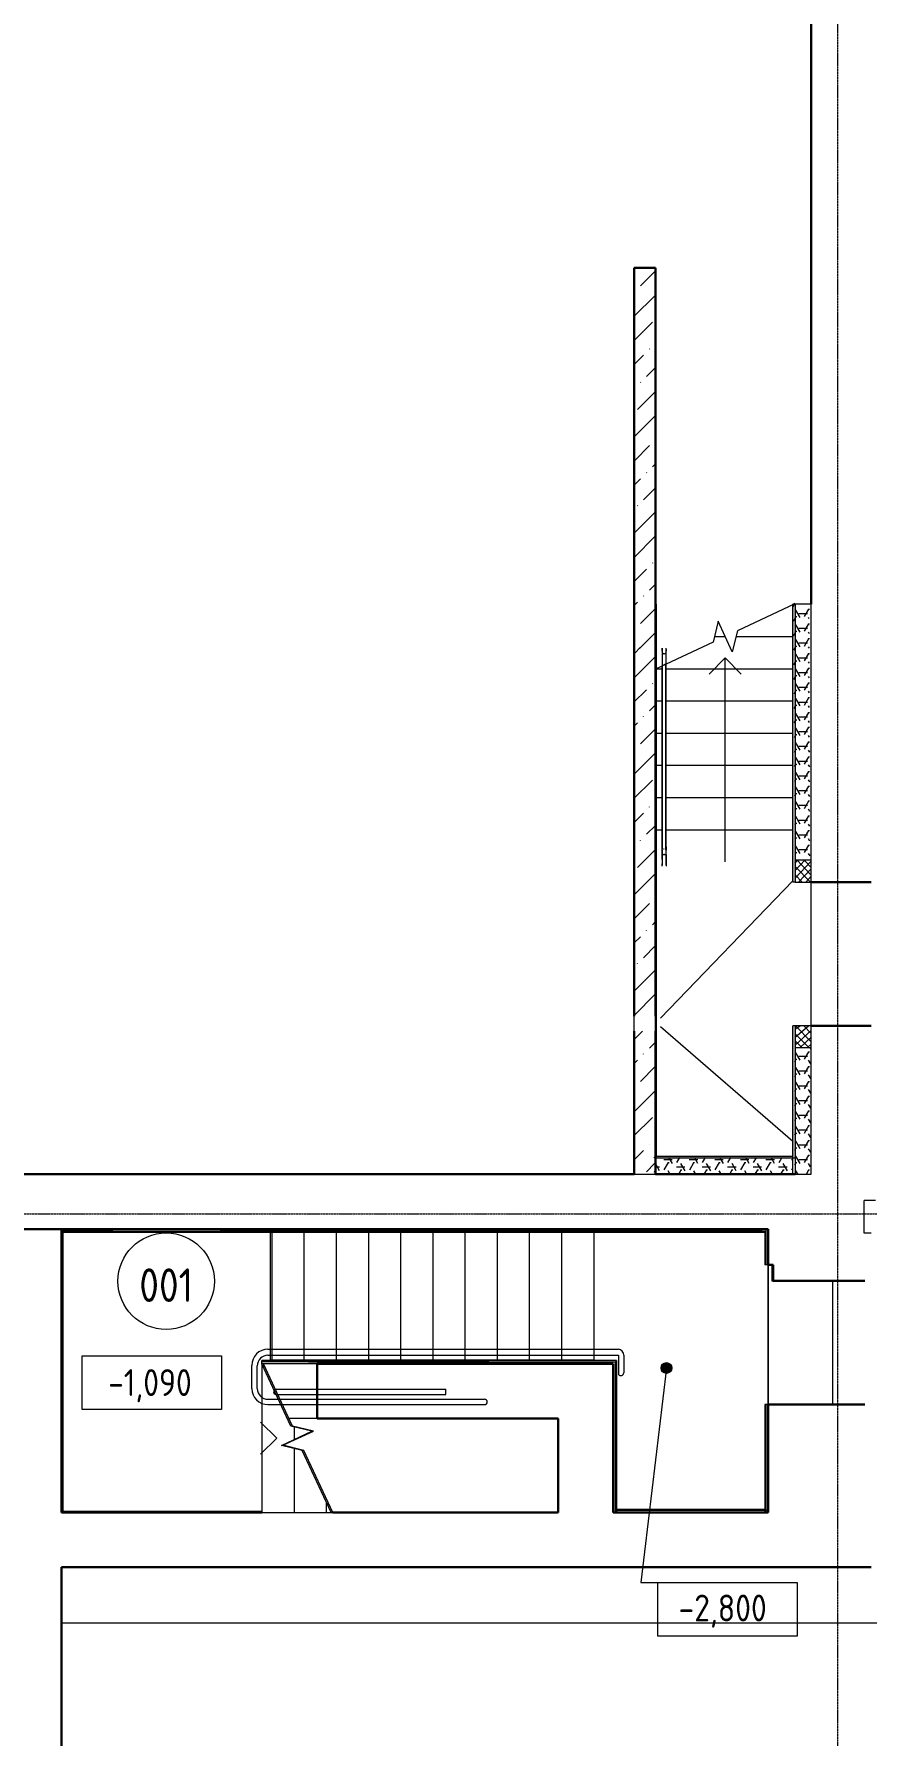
# Model space of a CAD drawing. Header units: millimetres. Extents: x -32 to 417638015, y -35 to 175284279.
# Drawn here: x 416150119 to 416157882, y 175247079 to 175262935 of the extents above; entities that cross this region are included whole.
import ezdxf

# ---------------------------------------------------------------- set-up
doc = ezdxf.new("R2010")
doc.units = ezdxf.units.MM
doc.linetypes.add('ADSK_Линия сетки', pattern=[25, 20, -2.5, 0, -2.5])
doc.linetypes.add('ADSK_Штриховая_ш3 п1_5', pattern=[4.5, 3, -1.5])
for name, color, linetype, lineweight in [('Аннотация', 7, 'Continuous', 18), ('Лестницы', 7, 'Continuous', 9), ('Ограждение', 7, 'Continuous', 9), ('Оси', 253, 'Continuous', 9), ('Отметки', 7, 'Continuous', 9), ('Пандусы', 7, 'Continuous', 18), ('Перекрытие', 7, 'Continuous', 18), ('Стены внутренние', 7, 'Continuous', 18), ('Стены наружные', 7, 'Continuous', 18), ('Стены несущие', 7, 'Continuous', 30), ('Стены отделка', 7, 'Continuous', 30), ('Стены штриховка', 7, 'Continuous', 9), ('Стрелки вверх', 7, 'Continuous', 18), ('Узлы', 7, 'Continuous', 18), ('ШТРИХОВКА', 252, 'Continuous', 15)]:
    doc.layers.add(name, color=color, linetype=linetype, lineweight=lineweight)
doc.layers.add('Линии', color=7, linetype='Continuous', lineweight=9, true_color=0x00a600)
doc.styles.add('GOST Common', font='GOST_Common.ttf', dxfattribs={"width": 0.9, "height": 349.9999999999996})
doc.styles.add('GOST Common_1', font='GOST_Common.ttf', dxfattribs={"width": 0.9, "height": 250})
pattern_1 = [(0, (556.895267267344, 294.7406184339013), (119.062, 68.741), [79.375, -158.75]), (120, (556.895267267344, 294.7406184339013), (-119.0624522815461, 68.74021662538286), [79.37499999999997, -158.7499999999999]), (59.99999999999999, (556.895267267344, 294.7406184339013), (-0.0004522815460745733, 137.4812166253828), [0, -158.75, 79.375, 0])]
pattern_2 = [(45, (556.895267267344, 294.7406184339013), (-35.35533905932738, 35.35533905932738), []), (135, (556.895267267344, 294.7406184339013), (-35.35533905932738, -35.35533905932737), [])]

# ---------------------------------------------------------------- blocks, each defined once
blk = doc.blocks.new('План подвала')
at = {"layer": 'Отметки'}
h = blk.add_hatch(color=8, dxfattribs=at)
edge = h.paths.add_edge_path()
edge.add_arc((17010.2446307754, 19102.84182740219), 50.0000000000009, 0, 360)
at = {"layer": 'Стены внутренние', "lineweight": 9}
h = blk.add_hatch(dxfattribs=at)
h.set_pattern_fill('FP_6', color=8, style=0, pattern_type=2)
h.set_pattern_definition([(45, (556.895267267344, 294.7406184339013), (84.18954758163274, 308.6959506083616), [396.875, -79.375, 3.353, -76.02199999999999])])
h.paths.add_polyline_path([(16909.29212428222, 25807.03684928195), (16909.2921242822, 29352.26556149701), (16709.29212428218, 29352.26556149701), (16709.29212428222, 25807.03684928195)])
h = blk.add_hatch(dxfattribs=at)
h.set_pattern_fill('FP_7', color=8, style=0, pattern_type=2)
h.set_pattern_definition([(45, (556.895267267344, 294.7406184339013), (84.1902546884139, 308.6966577151427), [396.875, -79.375, 3.353, -76.02199999999999])])
h.paths.add_polyline_path([(16709.29212428222, 20907.26556149698), (16909.29212428222, 20907.26556149698), (16909.29212428222, 22239.74061843344), (16709.29212428222, 22239.74061843344), (16709.29212428222, 21678.04069247852)])
h.paths.add_polyline_path([(16909.29212428222, 22379.74061843344), (16909.29212428222, 25807.03684928195), (16709.29212428223, 25807.03684928195), (16709.29212428222, 22379.74061843344), (16854.21652008546, 22379.74061843344)])
at = {"layer": 'Стены наружные'}
for points in [[(18207.86707305603, 25807.03684928194), (18209.29212428223, 25807.03684928194), (18209.29212428226, 26217.265561497), (18189.29212428226, 26217.265561497), (18189.29212428223, 25807.03684928194)], [(17745.67339884874, 21057.26556149698), (18189.29212428222, 21057.26556149698), (18189.29212428222, 21077.26556149698), (16909.29212428222, 21077.26556149698), (16909.29212428222, 21057.26556149698), (16914.29212428219, 21057.26556149698)]]:
    blk.add_hatch(color=8, dxfattribs=at).paths.add_polyline_path(points)
h = blk.add_hatch(color=8, dxfattribs=at)
h.paths.add_polyline_path([(18189.29212428222, 21057.26556149698), (18209.29212428223, 21057.26556149698), (18209.29212428223, 22289.74061843343), (18189.29212428223, 22289.74061843343), (18189.29212428222, 21067.26556149703)])
h.paths.add_polyline_path([(18189.29212428223, 23629.74061843344), (18209.29212428223, 23629.74061843344), (18209.29212428223, 25807.03684928194), (18189.29212428223, 25807.03684928194), (18189.29212428223, 23641.08615643068)])
at = {"layer": 'Стены наружные', "lineweight": 9}
h = blk.add_hatch(dxfattribs=at)
h.set_pattern_fill('FP_5', color=8, style=0, pattern_type=2)
h.set_pattern_definition([(0, (556.895267267344, 294.7406184339013), (119.063, 68.741), [79.375, -158.75]), (120, (556.895267267344, 294.7406184339013), (-119.0624522815461, 68.74021662538286), [79.37499999999997, -158.7499999999999]), (59.99999999999999, (556.895267267344, 294.7406184339013), (-0.0004522815460745733, 137.4812166253828), [0, -158.75, 79.375, 0])])
h.paths.add_polyline_path([(17745.67339884874, 20907.26556149697), (18189.29212428222, 20907.26556149699), (18189.29212428222, 21057.26556149698), (16909.29212428222, 21057.26556149698), (16909.29212428222, 20907.26556149698), (16914.29212428219, 20907.26556149698)])
at = {"layer": 'Узлы', "lineweight": 9}
h = blk.add_hatch(dxfattribs=at)
h.set_pattern_fill('FP_10', color=8, style=0, pattern_type=2)
h.set_pattern_definition(pattern_1)
h.paths.add_polyline_path([(18359.29212428226, 23832.39134379724), (18359.29212428226, 26217.265561497), (18209.29212428226, 26217.265561497), (18209.29212428223, 23832.39134379724), (18345.33095153325, 23832.39134379724)])
h = blk.add_hatch(dxfattribs=at)
h.set_pattern_fill('FP_11', color=8, style=0, pattern_type=2)
h.set_pattern_definition(pattern_2)
h.paths.add_polyline_path([(18359.29212428223, 23629.74061843344), (18359.29212428226, 23832.39134379724), (18209.29212428223, 23832.39134379724), (18209.29212428223, 23629.74061843344)])
h = blk.add_hatch(dxfattribs=at)
h.set_pattern_fill('FP_11', color=8, style=0, pattern_type=2)
h.set_pattern_definition(pattern_2)
h.paths.add_polyline_path([(18209.29212428223, 22087.08989306963), (18359.29212428223, 22087.08989306963), (18359.29212428223, 22289.74061843343), (18209.29212428223, 22289.74061843343), (18209.29212428223, 22259.74061843344)])
h = blk.add_hatch(dxfattribs=at)
h.set_pattern_fill('FP_10', color=8, style=0, pattern_type=2)
h.set_pattern_definition(pattern_1)
h.paths.add_polyline_path([(18209.29212428223, 20907.26556149699), (18359.29212428223, 20907.26556149699), (18359.29212428223, 22087.08989306963), (18209.29212428223, 22087.08989306963), (18209.29212428223, 21067.26556149703)])
at = {"layer": 'Аннотация', "color": 8, "lineweight": 20}
for p, q in [((11565.17428648423, 18715.09211953625), (11565.17428648423, 19215.09211953625)), ((11565.17428648423, 19215.09211953625), (12865.17428648423, 19215.09211953625)), ((12865.17428648423, 19215.09211953625), (12865.17428648423, 18715.09211953625)), ((12865.17428648423, 18715.09211953625), (11565.17428648423, 18715.09211953625)), ((16929.95520599648, 16605.56020087225), (16929.95520599648, 17105.56020087225)), ((16929.95520599648, 17105.56020087225), (18229.95520599648, 17105.56020087225)), ((18229.95520599648, 17105.56020087225), (18229.95520599648, 16605.56020087225)), ((18229.95520599648, 16605.56020087225), (16929.95520599648, 16605.56020087225))]:
    blk.add_line(p, q, dxfattribs=at)
at = {"layer": 'Лестницы', "color": 8}
for p, q in [((18207.86707305601, 26220.36553929771), (17671.15554643559, 25970.09284421455)), ((18201.2191492089, 26217.26556149696), (18207.86707305601, 26217.26556149696)), ((18201.2191492089, 26217.26556149696), (18207.86707305601, 26217.26556149696)), ((18207.86707305601, 26217.26556149696), (18207.86707305601, 26220.3655392977)), ((17491.83296965903, 26058.87615322144), (17444.57859967643, 25864.43827877938)), ((17623.901176453, 25775.65496977248), (17491.83296965903, 26058.87615322144)), ((17444.57859967643, 25864.43827877938), (16907.86707305601, 25614.16558369622)), ((17457.41725042735, 25917.26556149696), (17557.86707305601, 25917.26556149696)), ((17457.41725042735, 25917.26556149696), (17557.86707305601, 25917.26556149696)), ((17671.15554643559, 25970.09284421455), (17623.90117645299, 25775.65496977248)), ((17658.31689568468, 25917.26556149696), (18189.29212428224, 25917.26556149696)), ((17658.31689568468, 25917.26556149696), (18189.29212428224, 25917.26556149696)), ((16919.2921242822, 25617.26556149696), (16969.29212428221, 25617.26556149696)), ((16919.2921242822, 25617.26556149696), (16969.29212428221, 25617.26556149696)), ((17009.29212428221, 25617.26556149696), (18189.29212428221, 25617.26556149696)), ((17009.29212428221, 25617.26556149696), (18189.29212428221, 25617.26556149696)), ((16919.2921242822, 25317.26556149697), (16969.2921242822, 25317.26556149697)), ((16919.2921242822, 25317.26556149697), (16969.2921242822, 25317.26556149697)), ((17009.29212428221, 25317.26556149697), (18189.29212428221, 25317.26556149697)), ((17009.29212428221, 25317.26556149697), (18189.29212428221, 25317.26556149697)), ((16919.2921242822, 25017.26556149697), (16969.29212428221, 25017.26556149697)), ((16919.2921242822, 25017.26556149697), (16969.29212428221, 25017.26556149697)), ((17009.29212428221, 25017.26556149697), (18189.29212428222, 25017.26556149696)), ((17009.29212428221, 25017.26556149697), (18189.29212428222, 25017.26556149696)), ((16919.2921242822, 24717.26556149696), (16969.2921242822, 24717.26556149696)), ((16919.2921242822, 24717.26556149696), (16969.2921242822, 24717.26556149696)), ((17009.29212428221, 24717.26556149696), (18189.29212428221, 24717.26556149696)), ((17009.29212428221, 24717.26556149696), (18189.29212428221, 24717.26556149696)), ((16919.2921242822, 24417.26556149697), (16969.2921242822, 24417.26556149697)), ((16919.2921242822, 24417.26556149697), (16969.2921242822, 24417.26556149697)), ((17009.2921242822, 24417.26556149697), (18189.29212428221, 24417.26556149697)), ((17009.2921242822, 24417.26556149697), (18189.29212428221, 24417.26556149697)), ((16919.2921242822, 24117.26556149697), (16969.29212428221, 24117.26556149697)), ((16919.2921242822, 24117.26556149697), (16969.29212428221, 24117.26556149697)), ((17009.29212428221, 24117.26556149697), (18189.29212428221, 24117.26556149696)), ((17009.29212428221, 24117.26556149697), (18189.29212428221, 24117.26556149696)), ((13320.57065251989, 19177.00037267771), (13320.57065251989, 20365.26556149696)), ((13320.57065251989, 19177.00037267771), (13320.57065251989, 20365.26556149696)), ((13335.5706525199, 19177.00037267771), (13335.5706525199, 20365.26556149696)), ((13635.57065251989, 19177.00037267771), (13635.5706525199, 20365.26556149696)), ((13635.57065251989, 19177.00037267771), (13635.5706525199, 20365.26556149696)), ((13935.5706525199, 19177.00037267771), (13935.5706525199, 20365.26556149695)), ((13935.5706525199, 19177.00037267771), (13935.5706525199, 20365.26556149695)), ((14235.57065251989, 19177.00037267771), (14235.57065251989, 20365.26556149695)), ((14235.57065251989, 19177.00037267771), (14235.57065251989, 20365.26556149695)), ((14535.57065251989, 19177.00037267771), (14535.5706525199, 20365.26556149696)), ((14535.57065251989, 19177.00037267771), (14535.5706525199, 20365.26556149696)), ((14835.5706525199, 19177.00037267771), (14835.5706525199, 20365.26556149695)), ((14835.5706525199, 19177.00037267771), (14835.5706525199, 20365.26556149695)), ((15135.57065251989, 19177.00037267771), (15135.5706525199, 20365.26556149695)), ((15135.57065251989, 19177.00037267771), (15135.5706525199, 20365.26556149695)), ((15435.57065251989, 19177.0003726777), (15435.57065251989, 20365.26556149695)), ((15435.57065251989, 19177.0003726777), (15435.57065251989, 20365.26556149695)), ((15735.5706525199, 19177.0003726777), (15735.5706525199, 20365.26556149695)), ((15735.5706525199, 19177.0003726777), (15735.5706525199, 20365.26556149695)), ((16035.57065251989, 19177.0003726777), (16035.5706525199, 20365.26556149695)), ((16035.57065251989, 19177.0003726777), (16035.5706525199, 20365.26556149695)), ((16335.5706525199, 19177.0003726777), (16335.5706525199, 20365.26556149695)), ((16335.5706525199, 19177.0003726777), (16335.5706525199, 20365.26556149695)), ((13240.57065251989, 19140.1076810801), (13240.57065251989, 17755.68134440648)), ((13510.52767127349, 18561.18298612287), (13240.57065251989, 19140.1076810801)), ((13240.57065251989, 19140.1076810801), (13240.57065251989, 17755.68134440648)), ((13255.5706525199, 19177.00037267771), (13320.57065251989, 19177.00037267771)), ((13255.5706525199, 19173.5556373274), (13255.5706525199, 19177.00037267771)), ((13255.57065251989, 19141.55563732739), (13255.57065251989, 19107.94007727243)), ((13525.86526781689, 18561.90696424652), (13255.57065251989, 19141.5556373274)), ((13255.57065251989, 19141.55563732739), (13255.57065251989, 19107.94007727243)), ((13335.57065251989, 19177.00037267771), (13320.57065251989, 19177.00037267771)), ((13635.57065251989, 19177.00037267771), (13335.5706525199, 19177.00037267771)), ((13935.5706525199, 19177.00037267771), (13635.57065251989, 19177.00037267771)), ((14235.57065251989, 19177.00037267771), (13935.5706525199, 19177.00037267771)), ((14535.57065251989, 19177.00037267771), (14235.57065251989, 19177.00037267771)), ((14835.5706525199, 19177.00037267771), (14535.57065251989, 19177.00037267771)), ((15135.57065251989, 19177.00037267771), (14835.5706525199, 19177.00037267771)), ((15435.57065251989, 19177.0003726777), (15135.57065251989, 19177.00037267771)), ((15735.5706525199, 19177.0003726777), (15435.57065251989, 19177.0003726777)), ((16035.57065251989, 19177.0003726777), (15735.5706525199, 19177.0003726777)), ((16335.5706525199, 19177.0003726777), (16035.57065251989, 19177.0003726777)), ((13704.96554571555, 18513.92861614027), (13510.52767127348, 18561.18298612287)), ((13720.30314225895, 18514.65259426392), (13525.86526781689, 18561.90696424652)), ((13540.57065251988, 18553.88161978531), (13540.57065251988, 18437.27001848156)), ((13540.57065251988, 18553.88161978531), (13540.57065251988, 18437.27001848156)), ((13555.57065251989, 18554.68764422844), (13555.57065251989, 18550.23615949743)), ((13555.57065251989, 18554.68764422844), (13555.57065251989, 18550.23615949743)), ((13421.7443622666, 18381.86040934631), (13704.96554571555, 18513.92861614027)), ((13437.08195881, 18382.58438746995), (13720.30314225895, 18514.65259426392)), ((13555.57065251989, 18444.26463335389), (13555.57065251989, 18437.83657275166)), ((13555.57065251989, 18444.26463335389), (13555.57065251989, 18437.83657275166)), ((13616.18223670866, 18334.60603936371), (13421.7443622666, 18381.86040934631)), ((13631.51983325206, 18335.33001748736), (13437.08195881, 18382.58438746995)), ((13540.57065251988, 18352.98197452798), (13540.57065251988, 17755.68134440648)), ((13540.57065251988, 18352.98197452798), (13540.57065251988, 17755.68134440648)), ((13555.57065251989, 18353.78799897111), (13555.57065251989, 18349.3365142401)), ((13555.57065251989, 18353.78799897111), (13555.57065251989, 18349.3365142401)), ((13886.13925546226, 17755.68134440648), (13616.18223670866, 18334.60603936371)), ((13901.81444854906, 17755.68134440648), (13631.51983325206, 18335.33001748736)), ((13840.57065251989, 17853.40352877436), (13840.57065251989, 17755.68134440648)), ((13840.57065251989, 17853.40352877436), (13840.57065251989, 17755.68134440648)), ((13855.57065251989, 17854.85148502166), (13855.57065251989, 17821.2359249667)), ((13855.57065251989, 17854.85148502166), (13855.57065251989, 17821.2359249667)), ((13240.57065251989, 17755.68134440648), (13540.57065251988, 17755.68134440648)), ((13540.57065251988, 17755.68134440648), (13840.57065251989, 17755.68134440648)), ((13840.57065251989, 17755.68134440648), (13886.13925546226, 17755.68134440648)), ((13886.13925546227, 17755.68134440648), (13901.81444854906, 17755.68134440648))]:
    blk.add_line(p, q, dxfattribs=at)
at = {"layer": 'Линии', "color": 8}
for p, q in [((18359.29212428221, 26217.26556149696), (18209.29212428221, 26217.26556149696)), ((18209.29212428221, 26217.26556149696), (18209.29212428221, 23832.39134379722)), ((18359.29212428221, 23832.39134379722), (18359.29212428221, 26217.26556149696)), ((18209.2921242822, 23832.39134379722), (18209.2921242822, 23629.74061843341)), ((18359.29212428221, 23832.39134379722), (18209.2921242822, 23832.39134379722)), ((18359.29212428221, 23629.74061843341), (18359.29212428221, 23832.39134379722)), ((18209.2921242822, 23629.74061843341), (18359.29212428221, 23629.74061843341)), ((18209.2921242822, 22289.74061843341), (18209.2921242822, 22087.0898930696)), ((18359.2921242822, 22289.74061843341), (18209.2921242822, 22289.74061843341)), ((18359.29212428221, 22087.0898930696), (18359.2921242822, 22289.74061843341)), ((18209.2921242822, 22087.0898930696), (18209.2921242822, 20907.26556149695)), ((18209.2921242822, 22087.0898930696), (18359.29212428221, 22087.0898930696)), ((18359.2921242822, 20907.26556149695), (18359.29212428221, 22087.0898930696)), ((18209.2921242822, 20907.26556149695), (18359.2921242822, 20907.26556149695))]:
    blk.add_line(p, q, dxfattribs=at)
at = {"layer": 'Линии', "color": 8, "linetype": 'ADSK_Штриховая_ш3 п1_5'}
for p, q in [((16709.2921242822, 22239.74061843341), (16709.2921242822, 22379.74061843341)), ((16909.2921242822, 22239.74061843341), (16909.2921242822, 22379.74061843341)), ((16919.2921242822, 22239.74061843341), (16919.2921242822, 22379.74061843341))]:
    blk.add_line(p, q, dxfattribs=at)
at = {"layer": 'Линии', "color": 8, "lineweight": 18}
for p, q in [((13296.88835365405, 19277.26556149693), (16562.93666447804, 19277.26556149694)), ((13296.88835365405, 19222.00037267769), (16562.93666447805, 19222.00037267771)), ((16562.93666447805, 19222.00037267771), (16562.93666447805, 19042.8492877254)), ((16612.93666447805, 19222.00037267774), (16612.93666447805, 19059.07455940146)), ((13146.88835365405, 18911.2940037011), (13146.88835365405, 19127.26556149693)), ((13146.88835365405, 18911.2940037011), (13146.88835365405, 19127.26556149693)), ((13196.88835365405, 18911.2940037011), (13196.88835365405, 19122.0003726777)), ((13196.88835365405, 18911.2940037011), (13196.88835365405, 19122.0003726777)), ((13373.73134834877, 18905.68134440648), (14953.73134834877, 18905.68134440649)), ((14953.73134834877, 18855.68134440648), (14953.73134834877, 18905.68134440649)), ((13296.88835365405, 18811.2940037011), (15315.57065251989, 18811.29400370111)), ((13296.88835365405, 18761.2940037011), (15315.57065251989, 18761.29400370111)), ((13373.73134834877, 18855.68134440648), (14953.73134834877, 18855.68134440648))]:
    blk.add_line(p, q, dxfattribs=at)
at = {"layer": 'Линии', "color": 8}
blk.add_circle((12348.35547697044, 19911.38206212578), 450.0000000000006, dxfattribs=at)
at = {"layer": 'Линии', "color": 8, "lineweight": 18}
for centre, radius, start, end in [((13296.88835365405, 19127.26556149693), 150, 90, 180), ((13296.88835365405, 19122.0003726777), 99.99999999999818, 90, 180), ((16557.39425352582, 19222.00037267774), 55.54241095222096, 0, 84.27309446855695), ((16585.30407006843, 19059.07455940146), 27.63259440961663, 215.9570568418247, 0), ((13296.88835365405, 18911.2940037011), 150, 180, 270), ((13296.88835365405, 18911.2940037011), 99.99999999999818, 180, 270), ((13373.73134834877, 18880.68134440648), 25, 90, 270), ((15315.57065251989, 18786.29400370111), 25, 270, 90)]:
    blk.add_arc(centre, radius, start, end, dxfattribs=at)
at = {"layer": 'Ограждение', "color": 8}
for p, q in [((16969.29212428223, 25807.03684928195), (16969.29212428223, 25797.45409005503)), ((16969.29212428221, 25797.454090055), (16969.41231583691, 25802.27443792369)), ((16969.29212428223, 25797.45409005503), (16969.29212428223, 23957.04889988426)), ((16969.67641867415, 25788.86334968489), (16969.29212428221, 25797.454090055)), ((16969.41231583691, 25802.27443792369), (16969.77144590006, 25807.03684928193)), ((16970.81453363198, 25780.60274664946), (16969.67641867415, 25788.86334968489)), ((16972.66273203616, 25772.98973129076), (16970.81453363198, 25780.60274664946)), ((16975.14998865848, 25766.3168675196), (16972.66273203616, 25772.98973129076)), ((16978.18071962182, 25760.84058974852), (16975.14998865848, 25766.3168675196)), ((16981.63845563491, 25756.77134826113), (16978.18071962182, 25760.84058974852)), ((16985.39031784189, 25754.26552172574), (16981.63845563491, 25756.77134826113)), ((16989.29212428221, 25753.41940765081), (16985.39031784189, 25754.26552172574)), ((16993.19393072253, 25754.26552172574), (16989.29212428221, 25753.41940765081)), ((16996.94579292951, 25756.77134826114), (16993.19393072253, 25754.26552172574)), ((17000.4035289426, 25760.84058974852), (16996.94579292951, 25756.77134826114)), ((17003.43425990594, 25766.3168675196), (17000.4035289426, 25760.84058974852)), ((17005.92151652826, 25772.98973129076), (17003.43425990594, 25766.3168675196)), ((17007.76971493243, 25780.60274664946), (17005.92151652826, 25772.98973129076)), ((17008.90782989028, 25788.86334968489), (17007.76971493243, 25780.60274664946)), ((17009.1719327275, 25802.27443792369), (17008.81280266436, 25807.03684928193)), ((17009.29212428221, 25797.454090055), (17008.90782989028, 25788.86334968489)), ((17009.29212428221, 25797.454090055), (17009.1719327275, 25802.27443792369)), ((17009.29212428223, 25797.45409005503), (17009.29212428223, 25807.03684928195)), ((17009.29212428222, 23957.04889988426), (17009.29212428223, 25797.45409005503)), ((17009.29212428221, 25661.46086181176), (16969.29212428221, 25642.80855548556)), ((16969.2921242822, 23947.96515093543), (16969.29212428221, 25642.80855548556)), ((17004.29212428221, 25659.12932352099), (16974.29212428221, 25645.14009377633)), ((16974.2921242822, 23937.26556149697), (16974.29212428221, 25645.14009377633)), ((17004.29212428221, 23937.26556149697), (17004.29212428221, 25659.12932352099)), ((17009.2921242822, 23947.96515093543), (17009.29212428221, 25661.46086181176)), ((16969.29212428222, 23955.07154111806), (16969.29212428222, 23957.04889988426)), ((16969.29212428222, 23952.51506252505), (16969.29212428222, 23955.07154111806)), ((16969.29212428222, 23949.9149748927), (16969.29212428222, 23952.51506252505)), ((16969.29212428222, 23947.27543780657), (16969.29212428222, 23949.9149748927)), ((16969.2921242822, 23925.25577856342), (16969.2921242822, 23947.96515093543)), ((16969.29212428222, 23944.60067396293), (16969.29212428222, 23947.27543780657)), ((16969.29212428222, 23941.89496241334), (16969.29212428222, 23944.60067396293)), ((16969.29212428222, 23939.1626317191), (16969.29212428222, 23941.89496241334)), ((17009.29212428222, 23957.04889988426), (17009.29212428222, 23954.52959672367)), ((17009.29212428222, 23954.52959672367), (17009.29212428222, 23951.96346169877)), ((17009.29212428222, 23951.96346169877), (17009.29212428222, 23949.35460007819)), ((17009.29212428222, 23949.35460007819), (17009.29212428222, 23946.70718548399)), ((17009.2921242822, 23925.25577856342), (17009.2921242822, 23947.96515093543)), ((17009.29212428222, 23946.70718548399), (17009.29212428222, 23944.02545321479)), ((17009.29212428222, 23944.02545321479), (17009.29212428222, 23941.31369347012)), ((17009.29212428222, 23941.31369347012), (17009.29212428222, 23938.57624448711)), ((16969.29212428222, 23936.40805302644), (16969.29212428222, 23939.1626317191)), ((16969.29212428222, 23933.63563307367), (16969.29212428222, 23936.40805302644)), ((16969.29212428222, 23930.84980714128), (16969.29212428222, 23933.63563307367)), ((16969.29212428222, 23928.05503195651), (16969.29212428222, 23930.84980714128)), ((16969.29212428222, 23925.25577856345), (16969.29212428222, 23928.05503195651)), ((16969.2921242822, 23887.26556149697), (16969.2921242822, 23925.25577856342)), ((16969.29212428223, 23925.25577856345), (16969.29212428223, 23887.26556149699)), ((16969.2921242822, 23887.26556149697), (17009.2921242822, 23887.26556149697)), ((16969.29212428222, 23887.265561497), (16969.29212428222, 23883.26662807834)), ((16969.29212428223, 23887.26556149699), (16969.29212428223, 23877.265561497)), ((16969.2921242822, 23877.26556149697), (16969.2921242822, 23887.26556149697)), ((16969.29212428222, 23882.18811300364), (16969.29212428222, 23886.18594979117)), ((16969.29212428222, 23883.26662807834), (16969.29212428222, 23879.27409210008)), ((16969.29212428222, 23878.19839905057), (16969.29212428222, 23882.18317219025)), ((16969.29212428222, 23879.27409210008), (16969.29212428222, 23875.29434076811)), ((16969.29212428222, 23874.22319062319), (16969.29212428222, 23878.19839905057)), ((16969.29212428222, 23875.29434076811), (16969.29212428222, 23871.33374083557)), ((16969.29212428222, 23870.26884720697), (16969.29212428222, 23874.22319062319)), ((16969.29212428222, 23871.33374083557), (16969.29212428222, 23867.39862841749)), ((16969.29212428222, 23866.34169490785), (16969.29212428222, 23870.26884720697)), ((16969.29212428222, 23867.39862841749), (16969.29212428222, 23863.49529885428)), ((16969.29212428222, 23862.44801633176), (16969.29212428222, 23866.34169490785)), ((16969.29212428222, 23863.49529885428), (16969.29212428222, 23859.62999664059)), ((16969.29212428222, 23858.5940405338), (16969.29212428222, 23862.44801633176)), ((16969.29212428222, 23859.62999664059), (16969.29212428222, 23855.80890543538)), ((16969.29212428222, 23854.78593305312), (16969.29212428222, 23858.5940405338)), ((16969.29212428222, 23855.80890543538), (16969.29212428222, 23852.03813816949)), ((16969.29212428222, 23851.02978604933), (16969.29212428222, 23854.78593305312)), ((16969.29212428222, 23852.03813816949), (16969.29212428222, 23848.32372726614)), ((16969.29212428222, 23847.33160855637), (16969.29212428222, 23851.02978604933)), ((16969.29212428222, 23848.32372726614), (16969.29212428222, 23844.6716149904)), ((16969.29212428222, 23843.69731686933), (16969.29212428222, 23847.33160855637)), ((16969.29212428222, 23844.6716149904), (16969.29212428222, 23841.08764394285)), ((16969.29212428222, 23840.13272507962), (16969.29212428222, 23843.69731686933)), ((16969.29212428222, 23841.08764394285), (16969.29212428222, 23837.57754771262)), ((16969.29212428222, 23838.65021502643), (16969.29212428222, 23840.13272507962)), ((16969.29212428222, 23837.57754771262), (16969.29212428222, 23834.14694170491)), ((16969.29212428222, 23834.14694170491), (16969.29212428222, 23830.8013141575)), ((16969.29212428222, 23830.8013141575), (16969.29212428222, 23827.54601736076)), ((16969.29212428222, 23827.54601736076), (16969.29212428222, 23824.38625909515)), ((16969.29212428222, 23824.38625909515), (16969.29212428222, 23821.32709429985)), ((16969.29212428222, 23821.32709429985), (16969.29212428222, 23818.37341698594)), ((16969.29212428222, 23818.37341698594), (16969.29212428222, 23815.52995240705)), ((16969.29212428222, 23815.52995240705), (16969.29212428222, 23812.80124949991)), ((16969.29212428222, 23812.80124949991), (16969.29212428222, 23810.1916736071)), ((16969.29212428222, 23810.1916736071), (16969.29212428222, 23807.70539949336)), ((16969.29212428222, 23807.70539949336), (16969.29212428222, 23805.3464046669)), ((16969.29212428222, 23805.3464046669), (16969.29212428222, 23803.11846301621)), ((16969.29212428222, 23803.11846301621), (16969.29212428222, 23801.02513877266)), ((16969.29212428222, 23801.02513877266), (16969.29212428222, 23799.0697808085)), ((16969.29212428222, 23798.56606921907), (16969.29212428222, 23799.77853147171)), ((16969.29212428222, 23799.0697808085), (16969.29212428222, 23797.25551727934)), ((16969.29212428222, 23796.790395175), (16969.29212428222, 23798.56606921907)), ((16969.29212428222, 23797.25551727934), (16969.29212428222, 23795.58525061982)), ((16969.29212428222, 23795.15946209671), (16969.29212428222, 23796.790395175)), ((16969.29212428222, 23795.58525061982), (16969.29212428222, 23794.06165290028)), ((16969.29212428222, 23793.6758791292), (16969.29212428222, 23795.15946209671)), ((16969.29212428222, 23794.06165290028), (16969.29212428222, 23792.68716155204)), ((16969.29212428222, 23792.34201968875), (16969.29212428222, 23793.6758791292)), ((16969.29212428222, 23792.68716155204), (16969.29212428222, 23791.46397546808)), ((16969.29212428222, 23791.16001766592), (16969.29212428222, 23792.34201968875)), ((16969.29212428222, 23791.46397546808), (16969.29212428222, 23790.39405148517)), ((16969.29212428222, 23790.13176401179), (16969.29212428222, 23791.16001766592)), ((16969.29212428222, 23790.39405148517), (16969.29212428222, 23789.47910125347)), ((16969.29212428222, 23789.25890371287), (16969.29212428222, 23790.13176401179)), ((16969.29212428222, 23789.47910125347), (16969.29212428222, 23788.72058849815)), ((16969.29212428222, 23788.54283315943), (16969.29212428222, 23789.25890371287)), ((16969.29212428222, 23788.72058849815), (16969.29212428222, 23788.11972667783)), ((16969.29212428222, 23787.98469791161), (16969.29212428222, 23788.54283315943)), ((16969.29212428222, 23788.11972667783), (16969.29212428222, 23787.67747704323)), ((16969.29212428222, 23787.58539086673), (16969.29212428222, 23787.98469791161)), ((16969.29212428222, 23787.67747704323), (16969.29212428222, 23787.39454709944)), ((16969.29212428222, 23787.3455508309), (16969.29212428222, 23787.58539086673)), ((16969.29212428222, 23787.39454709944), (16969.29212428222, 23787.271389474)), ((16969.29212428222, 23787.265561497), (16969.29212428222, 23787.3455508309)), ((16969.29212428222, 23787.271389474), (16969.29212428222, 23787.265561497)), ((16969.29328987762, 23787.04963915583), (16969.29212428222, 23787.265561497)), ((16969.31792140272, 23786.25007179833), (16969.29328987762, 23787.04963915583)), ((16969.37450739147, 23785.45212900771), (16969.31792140272, 23786.25007179833)), ((16969.46295731839, 23784.65708732223), (16969.37450739147, 23785.45212900771)), ((16969.58312968245, 23783.86621863899), (16969.46295731839, 23784.65708732223)), ((16981.76732900308, 23937.26556149697), (16974.2921242822, 23937.26556149697)), ((16986.95562637807, 23887.26556149697), (16991.62862218635, 23887.26556149697)), ((16989.2921242822, 23887.26556149697), (16986.95562637807, 23887.26556149697)), ((16991.62862218634, 23887.26556149697), (16989.2921242822, 23887.26556149697)), ((17004.29212428221, 23937.26556149697), (16996.55467319709, 23937.26556149697)), ((17008.89345583905, 23783.2921748811), (17008.71888377926, 23782.51150896845)), ((17009.03666994974, 23784.07919736471), (17008.89345583905, 23783.2921748811)), ((17009.1482969993, 23784.87131735122), (17009.03666994974, 23784.07919736471)), ((17009.22815840827, 23785.66726761762), (17009.1482969993, 23784.87131735122)), ((17009.27612641544, 23786.46577481326), (17009.22815840827, 23785.66726761762)), ((17009.29212428223, 23787.265561497), (17009.27612641544, 23786.46577481326)), ((17009.29212428222, 23938.57624448711), (17009.29212428222, 23935.81748560016)), ((17009.29212428222, 23935.81748560016), (17009.29212428222, 23933.041830235)), ((17009.29212428222, 23933.041830235), (17009.29212428222, 23930.2537188481)), ((17009.29212428222, 23930.2537188481), (17009.29212428222, 23927.45761182292)), ((17009.29212428222, 23927.45761182292), (17009.29212428222, 23925.25577856345)), ((17009.2921242822, 23887.26556149697), (17009.2921242822, 23925.25577856342)), ((17009.29212428223, 23887.26556149699), (17009.29212428223, 23925.25577856345)), ((17009.29212428223, 23887.26556149699), (17009.29212428223, 23883.26662807834)), ((17009.29212428223, 23886.18594979117), (17009.29212428223, 23887.265561497)), ((17009.29212428223, 23877.265561497), (17009.29212428223, 23887.26556149699)), ((17009.2921242822, 23877.26556149697), (17009.2921242822, 23887.26556149697)), ((17009.29212428223, 23882.18811300364), (17009.29212428223, 23886.18594979117)), ((17009.29212428223, 23878.19839905057), (17009.29212428223, 23882.18811300364)), ((17009.29212428223, 23882.18317219025), (17009.29212428223, 23879.27409210008)), ((17009.29212428223, 23879.27409210008), (17009.29212428223, 23875.29434076811)), ((17009.29212428223, 23874.22319062319), (17009.29212428223, 23878.19839905057)), ((17009.29212428223, 23875.29434076811), (17009.29212428223, 23871.33374083557)), ((17009.29212428223, 23870.26884720697), (17009.29212428223, 23874.22319062319)), ((17009.29212428223, 23871.33374083557), (17009.29212428223, 23867.39862841749)), ((17009.29212428223, 23866.34169490785), (17009.29212428223, 23870.26884720697)), ((17009.29212428223, 23867.39862841749), (17009.29212428223, 23863.49529885428)), ((17009.29212428223, 23862.44801633176), (17009.29212428223, 23866.34169490785)), ((17009.29212428223, 23863.49529885428), (17009.29212428223, 23859.62999664059)), ((17009.29212428223, 23858.5940405338), (17009.29212428223, 23862.44801633176)), ((17009.29212428223, 23859.62999664059), (17009.29212428223, 23855.80890543538)), ((17009.29212428223, 23854.78593305312), (17009.29212428223, 23858.5940405338)), ((17009.29212428223, 23855.80890543538), (17009.29212428223, 23852.03813816949)), ((17009.29212428223, 23851.02978604933), (17009.29212428223, 23854.78593305312)), ((17009.29212428223, 23852.03813816949), (17009.29212428223, 23848.32372726614)), ((17009.29212428223, 23847.33160855637), (17009.29212428223, 23851.02978604933)), ((17009.29212428223, 23848.32372726614), (17009.29212428223, 23844.6716149904)), ((17009.29212428223, 23843.69731686933), (17009.29212428223, 23847.33160855637)), ((17009.29212428223, 23844.6716149904), (17009.29212428223, 23841.08764394285)), ((17009.29212428223, 23840.13272507962), (17009.29212428223, 23843.69731686933)), ((17009.29212428223, 23841.08764394285), (17009.29212428223, 23837.57754771262)), ((17009.29212428223, 23836.64353577372), (17009.29212428223, 23840.13272507962)), ((17009.29212428223, 23837.57754771262), (17009.29212428223, 23834.14694170491)), ((17009.29212428223, 23833.23533091018), (17009.29212428223, 23836.64353577372)), ((17009.29212428223, 23834.14694170491), (17009.29212428223, 23830.8013141575)), ((17009.29212428223, 23829.91356288975), (17009.29212428223, 23833.23533091018)), ((17009.29212428223, 23830.8013141575), (17009.29212428223, 23827.54601736076)), ((17009.29212428223, 23826.68354583265), (17009.29212428223, 23829.91356288975)), ((17009.29212428223, 23827.54601736076), (17009.29212428223, 23824.38625909515)), ((17009.29212428223, 23823.55044707714), (17009.29212428223, 23826.68354583265)), ((17009.29212428223, 23824.38625909515), (17009.29212428223, 23821.32709429985)), ((17009.29212428223, 23820.51927891287), (17009.29212428223, 23823.55044707714)), ((17009.29212428223, 23821.32709429985), (17009.29212428223, 23818.37341698594)), ((17009.29212428223, 23817.59489056228), (17009.29212428223, 23820.51927891287)), ((17009.29212428223, 23814.78196042291), (17009.29212428223, 23817.59489056228)), ((17009.29212428223, 23817.35545219872), (17009.29212428223, 23815.52995240705)), ((17009.29212428223, 23815.52995240705), (17009.29212428223, 23812.80124949991)), ((17009.29212428223, 23812.08498858291), (17009.29212428223, 23814.78196042291)), ((17009.29212428223, 23812.80124949991), (17009.29212428223, 23810.1916736071)), ((17009.29212428223, 23809.50828962191), (17009.29212428223, 23812.08498858291)), ((17009.29212428223, 23810.1916736071), (17009.29212428223, 23807.70539949336)), ((17009.29212428223, 23807.05598570857), (17009.29212428223, 23809.50828962191)), ((17009.29212428223, 23807.70539949336), (17009.29212428223, 23805.3464046669)), ((17009.29212428223, 23804.73200000603), (17009.29212428223, 23807.05598570857)), ((17009.29212428223, 23805.3464046669), (17009.29212428223, 23803.11846301621)), ((17009.29212428223, 23802.54005039566), (17009.29212428223, 23804.73200000603)), ((17009.29212428223, 23803.11846301621), (17009.29212428223, 23801.02513877266)), ((17009.29212428223, 23800.48364352923), (17009.29212428223, 23802.54005039566)), ((17009.29212428223, 23801.02513877266), (17009.29212428223, 23799.0697808085)), ((17009.29212428223, 23798.56606921907), (17009.29212428223, 23800.48364352923)), ((17009.29212428223, 23799.0697808085), (17009.29212428223, 23797.25551727934)), ((17009.29212428223, 23796.790395175), (17009.29212428223, 23798.56606921907)), ((17009.29212428223, 23797.25551727934), (17009.29212428223, 23795.58525061982)), ((17009.29212428223, 23795.15946209671), (17009.29212428223, 23796.790395175)), ((17009.29212428223, 23795.58525061982), (17009.29212428223, 23794.06165290028)), ((17009.29212428223, 23793.6758791292), (17009.29212428223, 23795.15946209671)), ((17009.29212428223, 23794.06165290028), (17009.29212428223, 23792.68716155204)), ((17009.29212428223, 23792.34201968875), (17009.29212428223, 23793.6758791292)), ((17009.29212428223, 23792.68716155204), (17009.29212428223, 23791.46397546808)), ((17009.29212428223, 23791.16001766592), (17009.29212428223, 23792.34201968875)), ((17009.29212428223, 23791.46397546808), (17009.29212428223, 23790.39405148517)), ((17009.29212428223, 23790.13176401179), (17009.29212428223, 23791.16001766592)), ((17009.29212428223, 23790.39405148517), (17009.29212428223, 23789.47910125347)), ((17009.29212428223, 23789.25890371287), (17009.29212428223, 23790.13176401179)), ((17009.29212428223, 23789.47910125347), (17009.29212428223, 23788.72058849815)), ((17009.29212428223, 23788.54283315943), (17009.29212428223, 23789.25890371287)), ((17009.29212428223, 23788.72058849815), (17009.29212428223, 23788.11972667783)), ((17009.29212428223, 23787.98469791161), (17009.29212428223, 23788.54283315943)), ((17009.29212428223, 23788.11972667783), (17009.29212428223, 23787.67747704323)), ((17009.29212428223, 23787.58539086673), (17009.29212428223, 23787.98469791161)), ((17009.29212428223, 23787.67747704323), (17009.29212428223, 23787.39454709944)), ((17009.29212428223, 23787.3455508309), (17009.29212428223, 23787.58539086673)), ((17009.29212428223, 23787.39454709944), (17009.29212428223, 23787.271389474)), ((17009.29212428223, 23787.265561497), (17009.29212428223, 23787.3455508309)), ((17009.29212428223, 23787.271389474), (17009.29212428223, 23787.265561497)), ((16970.37644429323, 23780.76963580822), (16970.13180707644, 23781.53125730436)), ((16970.65134256288, 23780.01840640746), (16970.37644429323, 23780.76963580822)), ((16970.95606210679, 23779.27877090887), (16970.65134256288, 23780.01840640746)), ((16971.2901154387, 23778.55191257146), (16970.95606210679, 23779.27877090887)), ((17007.38715754663, 23778.74677219568), (17007.03202273781, 23778.02997798617)), ((17007.71334416228, 23779.47719465083), (17007.38715754663, 23778.74677219568)), ((17008.01006075578, 23780.22007683149), (17007.71334416228, 23779.47719465083)), ((17008.27683264387, 23780.97423028468), (17008.01006075578, 23780.22007683149)), ((17008.51323304844, 23781.73844852572), (17008.27683264387, 23780.97423028468)), ((17008.71888377926, 23782.51150896845), (17008.51323304844, 23781.73844852572))]:
    blk.add_line(p, q, dxfattribs=at)
at = {"layer": 'Оси', "color": 8, "linetype": 'ADSK_Линия сетки'}
for p, q in [((18606.4606203058, -4056.756487374776), (18606.46062030588, 44517.73907708552)), ((-9557.833270865278, 20539.74061843351), (56671.89526726732, 20539.74061843329))]:
    blk.add_line(p, q, dxfattribs=at)
at = {"layer": 'Отметки', "color": 8, "lineweight": 20}
for p, q in [((17010.2446307754, 19102.84182740219), (16770.89468576304, 17105.56020087226)), ((16770.89468576304, 17105.56020087226), (17579.95520599649, 17105.56020087226))]:
    blk.add_line(p, q, dxfattribs=at)
at = {"layer": 'Отметки', "color": 8}
blk.add_circle((17010.2446307754, 19102.84182740219), 50.0000000000009, dxfattribs=at)
at = {"layer": 'Пандусы', "color": 8}
for p, q in [((17959.29212428124, 20063.50695572328), (17959.29212428124, 18763.50695572327)), ((18559.29212428124, 19913.50695572327), (18559.29212428124, 18763.50695572327))]:
    blk.add_line(p, q, dxfattribs=at)
at = {"layer": 'Перекрытие', "color": 8}
for p, q in [((18189.2921242822, 23641.08615643065), (16954.29212428218, 22361.19459609608)), ((16954.29212428218, 22285.07002862203), (18189.29212428221, 21214.6155681954)), ((13320.57065251989, 19177.00037267771), (13320.57065251989, 20365.26556149696)), ((17959.2921242822, 18763.53809886823), (17959.2921242822, 20063.50695572327)), ((13255.5706525199, 19173.5556373274), (13255.5706525199, 19177.00037267771)), ((13255.5706525199, 19177.00037267771), (13320.57065251989, 19177.00037267771)), ((16305.27338169679, 19177.0003726777), (16305.22946915548, 19173.55563732751)), ((11371.89526726737, 16729.83852082108), (20787.16197020778, 16729.83852082108))]:
    blk.add_line(p, q, dxfattribs=at)
at = {"layer": 'Стены внутренние', "color": 8}
for p, q in [((18359.29212428221, 22289.74061843341), (18359.29212428221, 23629.74061843341)), ((17992.29212428124, 20063.50695572327), (17992.29212428124, 19913.50695572327)), ((17992.29212428124, 19913.50695572327), (18004.29212428124, 19913.50695572327)), ((13755.28402408906, 18631.55563732739), (13493.38755817894, 18631.55563732739))]:
    blk.add_line(p, q, dxfattribs=at)
at = {"layer": 'Стены наружные', "color": 8}
blk.add_line((15348.56763516292, 19173.55563732751), (15351.30243618409, 19173.55563732751), dxfattribs=at)
at = {"layer": 'Стены несущие', "color": 8}
for p, q in [((18359.29212428224, 43642.3800875712), (18359.29212428221, 26217.26556149696)), ((16909.29212428221, 29352.26556149695), (16709.29212428221, 29352.26556149695)), ((16709.29212428221, 29352.26556149695), (16709.2921242822, 22379.74061843341)), ((16909.29212428221, 29352.26556149695), (16909.2921242822, 22379.74061843341)), ((18919.29212428221, 23629.74061843341), (18359.29212428221, 23629.74061843341)), ((16709.2921242822, 20907.26556149695), (16709.2921242822, 22239.74061843341)), ((16909.2921242822, 20907.26556149695), (16909.2921242822, 22239.74061843341)), ((18919.29212428221, 22289.74061843341), (18359.29212428221, 22289.74061843341)), ((3916.161236787833, 20907.26556149699), (16709.2921242822, 20907.26556149695)), ((16909.2921242822, 20907.26556149695), (18209.2921242822, 20907.26556149694)), ((17959.2921242822, 20397.26556149694), (7786.895267267399, 20397.26556149698)), ((11371.89526726738, 20397.26556149696), (11371.89526726738, 17755.68134440649)), ((17959.2921242822, 20397.26556149694), (17959.2921242822, 20063.50695572327)), ((18004.29212428124, 20063.50695572328), (17959.2921242822, 20063.50695572328)), ((18004.29212428124, 20063.50695572327), (18004.29212428124, 19913.50695572327)), ((18859.29212428222, 19913.50695572327), (18004.29212428124, 19913.50695572327)), ((13755.28402408906, 19141.55563732739), (16512.93666447805, 19141.55563732739)), ((13755.28402408906, 19141.55563732739), (13755.28402408906, 18631.55563732739)), ((16512.93666447805, 19141.55563732739), (16512.93666447805, 17755.68134440647)), ((17959.2921242822, 18763.51140474398), (17959.2921242822, 17755.68134440647)), ((18859.2921242822, 18763.50695572327), (17959.2921242822, 18763.50695572327)), ((16002.93666447805, 18631.55563732739), (13755.28402408906, 18631.55563732739)), ((16002.93666447804, 17755.68134440647), (16002.93666447805, 18631.55563732739)), ((11371.89526726738, 17755.68134440649), (13240.57065251988, 17755.68134440648)), ((13901.81444854905, 17755.68134440648), (16002.93666447804, 17755.68134440647)), ((16512.93666447805, 17755.68134440647), (17959.2921242822, 17755.68134440647)), ((11371.89526726737, 13683.07880620616), (11371.89526726738, 17245.68134440649)), ((18919.2921242822, 17245.68134440646), (11371.89526726738, 17245.68134440649))]:
    blk.add_line(p, q, dxfattribs=at)
at = {"layer": 'Стены отделка', "color": 8, "lineweight": 9}
for p, q in [((16919.2921242822, 26217.26556149695), (16909.2921242822, 26217.26556149695)), ((16919.2921242822, 22379.74061843341), (16919.2921242822, 26217.26556149695)), ((18189.29212428221, 23629.7406184334), (18189.29212428222, 26217.26556149696)), ((18201.21914920889, 26217.26556149696), (18189.29212428222, 26217.26556149696)), ((18209.29212428222, 26217.26556149696), (18207.86707305602, 26217.26556149696)), ((18209.29212428221, 23629.7406184334), (18189.29212428221, 23629.7406184334)), ((16919.2921242822, 21077.26556149696), (16919.2921242822, 22239.74061843341)), ((18189.2921242822, 20907.26556149695), (18189.2921242822, 22289.74061843341)), ((18209.2921242822, 22289.74061843341), (18189.2921242822, 22289.74061843341)), ((18209.2921242822, 21057.26556149696), (16909.2921242822, 21057.26556149696)), ((16919.2921242822, 21077.26556149696), (18189.2921242822, 21077.26556149695)), ((17927.2921242822, 20365.26556149694), (11371.89526726738, 20365.26556149697)), ((11383.89526726738, 20377.26556149696), (11383.89526726738, 17767.68134440649)), ((11851.85993750375, 20377.26556149697), (12851.85993750375, 20377.26556149696)), ((17896.89526726738, 20397.26556149694), (17896.89526726738, 20377.26556149694)), ((17896.89526726738, 20377.26556149694), (17939.2921242822, 20377.26556149694)), ((17927.2921242822, 20365.26556149694), (17927.2921242822, 20063.53824716892)), ((17939.2921242822, 20377.26556149694), (17939.2921242822, 20391.26556149694)), ((17959.2921242822, 20391.26556149694), (17939.2921242822, 20391.26556149694)), ((17939.2921242822, 20063.53824716892), (17927.2921242822, 20063.53824716892)), ((17959.2921242822, 20063.50695572328), (17939.2921242822, 20063.50695572328)), ((13240.57065251988, 19141.5556373274), (13240.57065251989, 19173.5556373274)), ((13240.57065251989, 19173.5556373274), (13674.81242518398, 19173.5556373274)), ((15351.30243618409, 19161.55563732739), (13240.57065251989, 19161.5556373274)), ((13755.28402408906, 19141.55563732739), (13240.57065251988, 19141.5556373274)), ((15348.56763516292, 19173.55563732751), (13674.52412056023, 19173.55563732752)), ((13674.52412056023, 19161.55563732752), (13674.52412056023, 19173.55563732752)), ((13674.52412056023, 19161.55563732752), (15348.56763516292, 19161.55563732751)), ((13674.81242518399, 19161.5556373274), (13674.81242518399, 19173.5556373274)), ((15348.56763516292, 19161.55563732751), (15348.56763516292, 19173.55563732751)), ((16544.93666447805, 19173.55563732739), (15351.30243618409, 19173.55563732739)), ((15351.30243618409, 19161.55563732739), (15351.30243618409, 19173.55563732739)), ((15351.30243618409, 19161.55563732739), (16532.93666447805, 19161.55563732739)), ((16544.93666447805, 19173.55563732739), (16544.93666447805, 17755.68134440647)), ((17939.2921242822, 18763.53824716892), (17927.2921242822, 18763.53824716892)), ((17927.2921242822, 18763.51142592979), (17927.2921242822, 17755.68134440647)), ((17959.2921242822, 18763.50695572327), (17939.2921242822, 18763.50695572327)), ((11383.89526726738, 17767.68134440649), (13240.57065251989, 17767.68134440649)), ((16532.93666447805, 17787.68134440647), (17939.2921242822, 17787.68134440647)), ((17959.2921242822, 17775.68134440647), (16532.93666447805, 17775.68134440647)), ((16532.93666447805, 17775.68134440647), (16532.93666447805, 17755.68134440647))]:
    blk.add_line(p, q, dxfattribs=at)
at = {"layer": 'Стены штриховка', "color": 8}
for p, q in [((16919.2921242822, 21077.26556149696), (16909.2921242822, 21077.26556149696)), ((16709.2921242822, 20907.26556149695), (16909.2921242822, 20907.26556149695)), ((18851.59123867706, 20358.19179401931), (18851.59123867707, 20663.19179401931)), ((18959.29212428221, 20663.19179401931), (18851.59123867707, 20663.19179401931)), ((11851.85993750375, 20377.26556149697), (11371.89526726738, 20377.26556149697)), ((11371.89526726738, 20367.26556149697), (17929.2921242822, 20367.26556149694)), ((11381.89526726738, 17765.68134440649), (11381.89526726738, 20377.26556149696)), ((17896.89526726738, 20377.26556149694), (12851.85993750375, 20377.26556149696)), ((17929.2921242822, 20367.26556149694), (17929.2921242822, 20063.53824716892)), ((17939.2921242822, 20063.51140474398), (17939.2921242822, 20377.26556149694)), ((18919.2921242822, 20358.19179401931), (18851.59123867706, 20358.19179401931)), ((13674.81242518399, 19171.5556373274), (13240.57065251989, 19171.5556373274)), ((15348.56763516292, 19171.55563732751), (13674.52412056023, 19171.55563732752)), ((16532.93666447805, 19171.55563732739), (15351.30243618409, 19171.55563732739)), ((16532.93666447805, 19173.55563732739), (16532.93666447805, 19171.55563732739)), ((16532.93666447805, 19161.55563732739), (16532.93666447805, 17775.68134440647)), ((16542.93666447805, 17755.68134440647), (16542.93666447805, 19173.55563732739)), ((17929.2921242822, 18763.53824716892), (17929.2921242822, 17755.68134440647)), ((17939.2921242822, 17755.68134440647), (17939.2921242822, 18763.51142592979)), ((13240.57065251989, 17765.68134440649), (11381.89526726738, 17765.68134440649)), ((17939.2921242822, 17785.68134440647), (16532.93666447805, 17785.68134440647))]:
    blk.add_line(p, q, dxfattribs=at)
at = {"layer": 'Стрелки вверх', "color": 8}
for p, q in [((17557.86707305601, 25717.26556149696), (17407.86707305601, 25567.26556149696)), ((17557.86707305601, 25617.26556149696), (17557.86707305601, 25717.26556149696)), ((17557.86707305601, 25717.26556149696), (17707.86707305601, 25567.26556149696)), ((17557.86707305601, 25317.26556149697), (17557.86707305601, 25617.26556149696)), ((17557.86707305601, 25017.26556149696), (17557.86707305601, 25317.26556149697)), ((17557.86707305601, 24717.26556149696), (17557.86707305601, 25017.26556149696)), ((17557.86707305601, 24417.26556149697), (17557.86707305601, 24717.26556149696)), ((17557.867073056, 24117.26556149697), (17557.86707305601, 24417.26556149697)), ((17557.867073056, 23817.26556149696), (17557.867073056, 24117.26556149697)), ((13378.69255053448, 18448.61849086694), (13228.69255053448, 18598.61849086694)), ((13378.69255053448, 18448.61849086694), (13228.69255053448, 18298.61849086694))]:
    blk.add_line(p, q, dxfattribs=at)
at = {"layer": 'Аннотация', "color": 8, "lineweight": 9, "insert": (12348.35547697044, 19874.43394186726), "char_height": 312.5000000000001, "width": 598.1735354084205, "attachment_point": 5, "line_spacing_factor": 1.022765581104984, "style": 'GOST Common'}
blk.add_mtext('001', dxfattribs=at)
at = {"layer": 'Отметки', "color": 8, "lineweight": 20, "char_height": 250, "attachment_point": 1, "line_spacing_factor": 1.022761013168346, "style": 'GOST Common_1'}
for s, insert, width in [('-1,090', (11807.8691639898, 19091.79919552389), 977.532293986637), ('-2,800', (17123.18395430973, 16991.72272675273), 1028.822568671121)]:
    blk.add_mtext(s, dxfattribs=dict(at, insert=insert, width=width))

msp = doc.modelspace()

# ---------------------------------------------------------------- block references
at = {"layer": 'ШТРИХОВКА'}
msp.add_blockref('План подвала', (416139002.585074, 175231404.8243427), dxfattribs=at)

doc.saveas('drawing.dxf')
